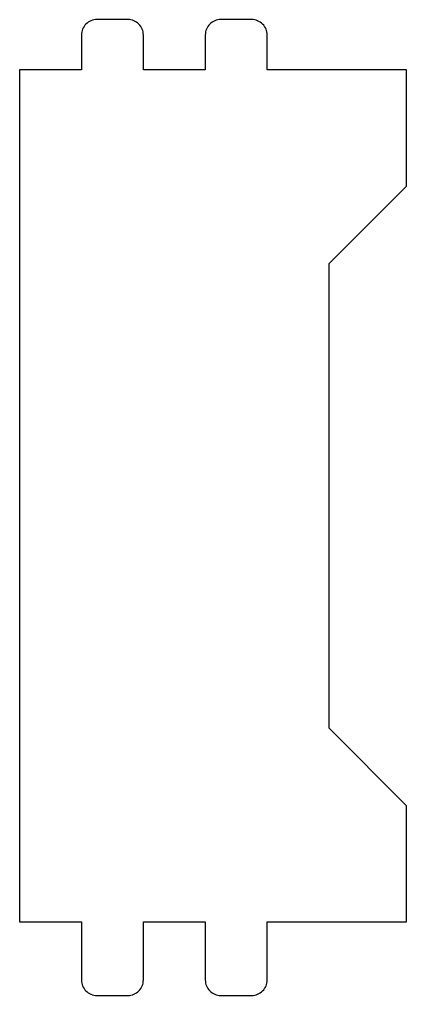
# Model space of a CAD drawing. Header units: millimetres. Extents: x 0 to 50, y -10 to 116.
import ezdxf

# ---------------------------------------------------------------- set-up
doc = ezdxf.new("R2010")
doc.units = ezdxf.units.MM

msp = doc.modelspace()

# ---------------------------------------------------------------- linework, layer by layer
msp.add_lwpolyline([(0, 0), (8, 0), (8, -7.5, 0.414214), (10, -9.5), (14, -9.5, 0.414214), (16, -7.5), (16, 0), (24, 0), (24, -7.5, 0.414214), (26, -9.5), (30, -9.5, 0.414214), (32, -7.5), (32, 0), (50, 0), (50, 15), (40, 25), (40, 85), (50, 95), (50, 110), (32, 110), (32, 114.5, 0.414214), (30, 116.5), (26, 116.5, 0.414214), (24, 114.5), (24, 110), (16, 110), (16, 114.5, 0.414214), (14, 116.5), (10, 116.5, 0.414214), (8, 114.5), (8, 110), (0, 110)], format="xyb", close=True)

doc.saveas('drawing.dxf')
